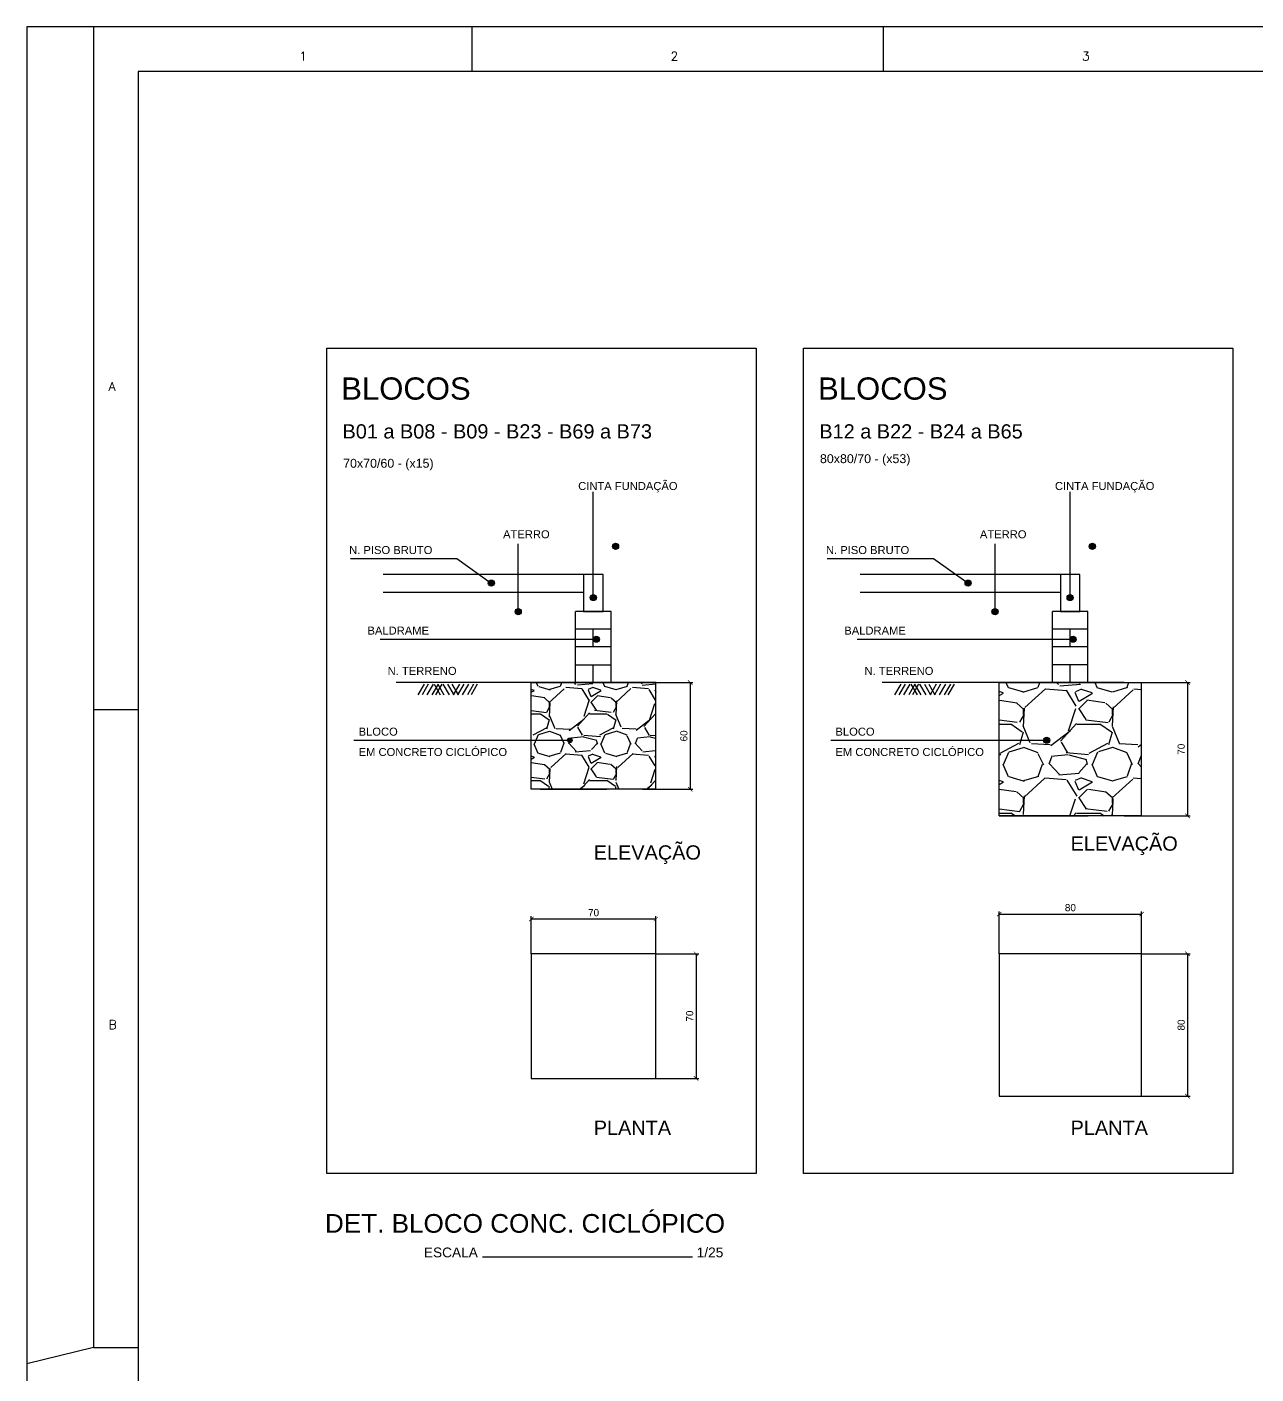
# Model space of a CAD drawing. Header units: millimetres. Extents: x 3659 to 3792, y 1361 to 1391.
# Drawn here: x 3736.16 to 3749.98, y 1375.5 to 1390.65 of the extents above; entities that cross this region are included whole.
import ezdxf

# ---------------------------------------------------------------- set-up
doc = ezdxf.new("R2010")
doc.units = ezdxf.units.MM
for name, color, linetype in [('Fundação', 2, 'Continuous'), ('Moldura', 2, 'Continuous'), ('Pontos', 3, 'Continuous'), ('Texto 1', 2, 'Continuous'), ('Texto 2', 4, 'Continuous'), ('Textos', 7, 'Continuous')]:
    doc.layers.add(name, color=color, linetype=linetype)
doc.styles.add('maloca 1', font='romans.shx')
doc.styles.add('ROMANS', font='arial.ttf')
doc.dimstyles.new('ESC-50JR', dxfattribs={"dimtxt": 0.1, "dimasz": 0.05, "dimexe": 0.03, "dimexo": 0, "dimgap": 0.03, "dimtad": 1, "dimlfac": 100, "dimdsep": 46, "dimtxsty": 'ROMANS', "dimblk1": 'DOTSMALL', "dimblk2": 'DOTSMALL', "dimsah": 1, "dimcen": 0.09, "dimclrd": 1, "dimclre": 1, "dimclrt": 2, "dimadec": 0, "dimazin": 0, "dimtfac": 1, "dimtdec": 4, "dimtmove": 0, "dimatfit": 3, "dimldrblk": 'DOTSMALL', "dimfxl": 0, "dimtolj": 1, "dimtzin": 0, "dimarcsym": 0})

# ---------------------------------------------------------------- blocks, each defined once
blk = doc.blocks.new('_ArchTick')
at = {"color": 0, "linetype": 'ByBlock', "const_width": 0.15}
blk.add_lwpolyline([(-0.5, -0.5), (0.5, 0.5)], dxfattribs=at)
blk = doc.blocks.new('*D107')
at = {"color": 1, "lineweight": -2, "transparency": 16777216}
for p, q in [((3741.832997339981, 1380.226376578182), (3741.832997339981, 1380.64818767204)), ((3741.832997339981, 1380.61818767204), (3743.232997339981, 1380.61818767204)), ((3743.232997339981, 1380.226376578182), (3743.232997339981, 1380.64818767204))]:
    blk.add_line(p, q, dxfattribs=at)
at = {"layer": 'DEFPOINTS', "color": 0, "transparency": 16777216}
for p in [(3743.232997339981, 1380.61818767204), (3741.832997339981, 1380.226376578182), (3743.232997339981, 1380.226376578182)]:
    blk.add_point(p, dxfattribs=at)
at = {"color": 1, "lineweight": -2, "transparency": 16777216, "xscale": 0.05, "yscale": 0.05, "zscale": 0.05, "rotation": 180}
blk.add_blockref('_ArchTick', (3741.832997339981, 1380.61818767204), dxfattribs=at)
at = {"color": 1, "lineweight": -2, "transparency": 16777216, "xscale": 0.05, "yscale": 0.05, "zscale": 0.05}
blk.add_blockref('_ArchTick', (3743.232997339981, 1380.61818767204), dxfattribs=at)
at = {"color": 2, "transparency": 16777216, "insert": (3742.532997339981, 1380.689033511058), "char_height": 0.08, "attachment_point": 5, "style": 'ROMANS'}
blk.add_mtext('\\A1;70', dxfattribs=at)
blk = doc.blocks.new('_DOTSMALL')
at = {"color": 0, "linetype": 'ByBlock', "const_width": 0.5}
blk.add_lwpolyline([(-0.0625, 0, 1), (0.0625, 0, 1)], format="xyb", close=True, dxfattribs=at)
blk = doc.blocks.new('*D108')
at = {"color": 1, "lineweight": -2, "transparency": 16777216}
for p, q in [((3743.232997339981, 1380.226376578182), (3743.714560033867, 1380.226376578182)), ((3743.684560033867, 1380.226376578182), (3743.684560033867, 1378.826376578182)), ((3743.232997339981, 1378.826376578182), (3743.714560033867, 1378.826376578182))]:
    blk.add_line(p, q, dxfattribs=at)
at = {"layer": 'DEFPOINTS', "color": 0, "transparency": 16777216}
for p in [(3743.232997339981, 1380.226376578182), (3743.232997339981, 1378.826376578182), (3743.684560033867, 1378.826376578182)]:
    blk.add_point(p, dxfattribs=at)
at = {"color": 1, "lineweight": -2, "transparency": 16777216, "xscale": 0.05, "yscale": 0.05, "zscale": 0.05}
for p, rotation in [((3743.684560033867, 1380.226376578182), 90), ((3743.684560033867, 1378.826376578182), 270)]:
    blk.add_blockref('_ArchTick', p, dxfattribs=dict(at, rotation=rotation))
at = {"color": 2, "transparency": 16777216, "insert": (3743.613714194848, 1379.526376578183), "char_height": 0.08, "attachment_point": 5, "rotation": 90, "style": 'ROMANS'}
blk.add_mtext('\\A1;70', dxfattribs=at)
blk = doc.blocks.new('*D106')
at = {"color": 1, "lineweight": -2, "transparency": 16777216}
for p, q in [((3743.227960134134, 1383.276996238117), (3743.649331476762, 1383.276996238117)), ((3743.619331476762, 1383.276996238117), (3743.619331476762, 1382.076996238117)), ((3743.232277739146, 1382.076996238117), (3743.649331476762, 1382.076996238117))]:
    blk.add_line(p, q, dxfattribs=at)
at = {"layer": 'DEFPOINTS', "color": 0, "transparency": 16777216}
for p in [(3743.227960134134, 1383.276996238117), (3743.232277739146, 1382.076996238117), (3743.619331476762, 1382.076996238117)]:
    blk.add_point(p, dxfattribs=at)
at = {"color": 1, "lineweight": -2, "transparency": 16777216, "xscale": 0.05, "yscale": 0.05, "zscale": 0.05}
for p, rotation in [((3743.619331476762, 1383.276996238117), 90), ((3743.619331476762, 1382.076996238117), 270)]:
    blk.add_blockref('_ArchTick', p, dxfattribs=dict(at, rotation=rotation))
at = {"color": 2, "transparency": 16777216, "insert": (3743.548485637743, 1382.676996238118), "char_height": 0.08, "attachment_point": 5, "rotation": 90, "style": 'ROMANS'}
blk.add_mtext('\\A1;60', dxfattribs=at)
blk = doc.blocks.new('*D110')
at = {"color": 1, "lineweight": -2, "transparency": 16777216}
for p, q in [((3747.093251564985, 1380.226376578182), (3747.093251564985, 1380.704160685449)), ((3747.093251564985, 1380.674160685449), (3748.693251564985, 1380.674160685449)), ((3748.693251564985, 1380.226376578182), (3748.693251564985, 1380.704160685449))]:
    blk.add_line(p, q, dxfattribs=at)
at = {"layer": 'DEFPOINTS', "color": 0, "transparency": 16777216}
for p in [(3748.693251564985, 1380.674160685449), (3747.093251564985, 1380.226376578182), (3748.693251564985, 1380.226376578182)]:
    blk.add_point(p, dxfattribs=at)
at = {"color": 1, "lineweight": -2, "transparency": 16777216, "xscale": 0.05, "yscale": 0.05, "zscale": 0.05, "rotation": 180}
blk.add_blockref('_ArchTick', (3747.093251564985, 1380.674160685449), dxfattribs=at)
at = {"color": 1, "lineweight": -2, "transparency": 16777216, "xscale": 0.05, "yscale": 0.05, "zscale": 0.05}
blk.add_blockref('_ArchTick', (3748.693251564985, 1380.674160685449), dxfattribs=at)
at = {"color": 2, "transparency": 16777216, "insert": (3747.893251564985, 1380.745006524466), "char_height": 0.08, "attachment_point": 5, "style": 'ROMANS'}
blk.add_mtext('\\A1;80', dxfattribs=at)
blk = doc.blocks.new('*D111')
at = {"color": 1, "lineweight": -2, "transparency": 16777216}
for p, q in [((3748.693251564985, 1380.226376578182), (3749.239323215139, 1380.226376578182)), ((3749.209323215139, 1380.226376578182), (3749.209323215139, 1378.626376578182)), ((3748.693251564985, 1378.626376578182), (3749.239323215139, 1378.626376578182))]:
    blk.add_line(p, q, dxfattribs=at)
at = {"layer": 'DEFPOINTS', "color": 0, "transparency": 16777216}
for p in [(3748.693251564985, 1380.226376578182), (3748.693251564985, 1378.626376578182), (3749.209323215139, 1378.626376578182)]:
    blk.add_point(p, dxfattribs=at)
at = {"color": 1, "lineweight": -2, "transparency": 16777216, "xscale": 0.05, "yscale": 0.05, "zscale": 0.05}
for p, rotation in [((3749.209323215139, 1380.226376578182), 90), ((3749.209323215139, 1378.626376578182), 270)]:
    blk.add_blockref('_ArchTick', p, dxfattribs=dict(at, rotation=rotation))
at = {"color": 2, "transparency": 16777216, "insert": (3749.138477376121, 1379.426376578183), "char_height": 0.08, "attachment_point": 5, "rotation": 90, "style": 'ROMANS'}
blk.add_mtext('\\A1;80', dxfattribs=at)
blk = doc.blocks.new('*D109')
at = {"color": 1, "lineweight": -2, "transparency": 16777216}
for p, q in [((3748.687494758303, 1383.276996238117), (3749.239323215139, 1383.276996238117)), ((3749.209323215139, 1383.276996238117), (3749.209323215139, 1381.776996238117)), ((3748.693251564985, 1381.776996238117), (3749.239323215139, 1381.776996238117))]:
    blk.add_line(p, q, dxfattribs=at)
at = {"layer": 'DEFPOINTS', "color": 0, "transparency": 16777216}
for p in [(3748.687494758303, 1383.276996238117), (3748.693251564985, 1381.776996238117), (3749.209323215139, 1381.776996238117)]:
    blk.add_point(p, dxfattribs=at)
at = {"color": 1, "lineweight": -2, "transparency": 16777216, "xscale": 0.05, "yscale": 0.05, "zscale": 0.05}
for p, rotation in [((3749.209323215139, 1383.276996238117), 90), ((3749.209323215139, 1381.776996238117), 270)]:
    blk.add_blockref('_ArchTick', p, dxfattribs=dict(at, rotation=rotation))
at = {"color": 2, "transparency": 16777216, "insert": (3749.138477376121, 1382.526996238118), "char_height": 0.08, "attachment_point": 5, "rotation": 90, "style": 'ROMANS'}
blk.add_mtext('\\A1;70', dxfattribs=at)

msp = doc.modelspace()

# ---------------------------------------------------------------- hatches: boundary and pattern name
at = {"layer": 'Pontos'}
h = msp.add_hatch(dxfattribs=at)
h.set_pattern_fill('GRAVEL', color=1, scale=0.75, angle=-2.315259780760659e-15, style=0)
h.set_pattern_definition([(228.0127999999998, (2661.822468458789, 1840.833504745217), (-5.999998674118621, -6.750001006205435), [0.1009019999999999, -9.989315999999997]), (184.9696999999998, (2661.75496845879, 1840.758504745218), (9.000000788638227, 0.7499934802552889), [0.1731509999999999, -17.14194374999998]), (132.5103999999999, (2661.58246845879, 1840.743504745217), (7.499993038760103, -8.250006505403398), [0.1220909999999999, -12.08702399999999]), (267.2737, (2661.28996845879, 1840.556004745217), (0.7499970132953933, 15.0000002212301), [0.1576784999999998, -15.61016849999998]), (292.8337, (2661.282468458789, 1840.398504745217), (-3.750007429077855, 8.999997308833333), [0.15461625, -15.30702975]), (357.2736999999997, (2661.342468458789, 1840.256004745218), (-15.0000002212301, 0.749997013295394), [0.1576784999999999, -15.61016849999999]), (37.6942, (2661.49996845879, 1840.248504745217), (-9.750005509213482, -7.499992803870397), [0.20852175, -20.64363675]), (72.2553, (2661.66496845879, 1840.376004745217), (5.250008072029057, 16.49999717342939), [0.1968659999999995, -19.48974074999997]), (121.4296, (2661.72496845879, 1840.563504745217), (-6.000006175632274, 9.749996277369426), [0.1582124999999999, -15.66305474999999]), (175.2363999999999, (2661.64246845879, 1840.698504745218), (8.250000709739687, -0.7499936494959458), [0.1806239999999982, -8.850572249999887]), (222.3973999999998, (2661.46246845879, 1840.713504745217), (-9.000005513304933, -8.24999406151059), [0.2335859999999997, -23.12503124999999]), (138.8140999999998, (2662.032468458789, 1840.548504745218), (-5.250002210104286, 4.499997985007067), [0.07972574999999997, -7.892882999999996]), (171.4691999999999, (2661.97246845879, 1840.601004745217), (9.749998713611346, -1.500005932529843), [0.1516777499999981, -15.01613324999976]), (224.9999999999999, (2661.822468458789, 1840.623504745217), (-1.135734158852143e-16, -0.7500002320867142), [0.10606575, -0.9545939999999999]), (203.1985999999998, (2661.76996845879, 1840.713504745217), (3.749999798000307, 1.50000099394864), [0.05711849999999996, -5.654711249999997]), (291.8014, (2661.717468458789, 1840.691004745217), (-0.7499999328754862, 2.250000204758078), [0.08077724999999995, -3.958096499999997]), (30.9638, (2661.74746845879, 1840.616004745217), (2.249998516715999, 1.500001862655549), [0.1311967499999981, -4.242017249999941]), (161.5650999999999, (2661.85996845879, 1840.683504745217), (1.500000325944721, -0.7499988024170308), [0.09486824999999971, -2.276840249999995]), (16.38950000000001, (2661.282468458789, 1840.691004745217), (7.500001648808969, 2.249994532363476), [0.1329, -13.15713375]), (70.3462, (2661.40996845879, 1840.728504745217), (-2.999996435528809, -8.250001601704668), [0.1114957499999999, -11.03805599999999]), (293.1985999999999, (2661.85996845879, 1840.833504745217), (-1.50000099394864, 3.749999798000307), [0.1142362499999999, -5.597593499999996]), (343.6104999999997, (2661.904968458789, 1840.728504745217), (-7.500001648808968, 2.249994532363482), [0.1328999999999984, -13.15713374999979]), (339.4439999999998, (2661.282468458789, 1840.226004745217), (-3.750001383406817, 1.499996997316189), [0.1281599999999999, -6.279842999999993]), (294.7751, (2661.40246845879, 1840.181004745217), (-3.749994141933877, 8.250002566379338), [0.1073834999999985, -10.6309822499999]), (66.80140000000002, (2661.86746845879, 1840.083504745217), (1.500000993948641, 3.749999798000307), [0.1142362499999997, -5.597593499999991]), (17.35400000000001, (2661.91246845879, 1840.188504745217), (-9.750001514322625, -2.999995876694339), [0.1257232499999997, -12.44656799999996]), (69.444, (2661.49996845879, 1840.083504745217), (-1.499996997316191, -3.750001383406817), [0.06408000000000001, -6.343923]), (101.3098999999998, (2661.822468458789, 1840.083504745217), (-0.749998224121204, 3.000000564173214), [0.0382424999999996, -3.786021749999948]), (165.9637999999998, (2661.81496845879, 1840.121004745217), (2.250000409492305, -0.7499985430209347), [0.1546162499999998, -2.937712499999996]), (186.0089999999999, (2661.66496845879, 1840.158504745217), (7.49999981317953, 0.7499994881113807), [0.1432875, -14.18544224999999]), (303.6901, (2661.74746845879, 1840.548504745218), (-0.750001000880393, 1.49999966832837), [0.1081665, -2.59599675]), (353.1571999999998, (2661.80746845879, 1840.458504745217), (12.74999952410891, -1.500005998443571), [0.1888454999999998, -18.69567224999999]), (60.94540000000001, (2661.99496845879, 1840.436004745217), (-3.000000020399459, -5.250000288427264), [0.07721699999999944, -7.644505499999931]), (90, (2662.032468458789, 1840.503504745217), (-0.7499999999999999, 0.75), [0.045, -0.705]), (120.2563999999998, (2661.64996845879, 1840.181004745217), (2.99999616510202, -5.25000184189105), [0.1041929999999999, -10.31514]), (48.01279999999999, (2661.59746845879, 1840.271004745217), (5.99999867411862, 6.750001006205436), [0.201804, -9.888414]), (359.9999999999998, (2661.73246845879, 1840.421004745217), (0.75, 0.75), [0.195, -0.5549999999999999]), (325.3047999999999, (2661.92746845879, 1840.421004745217), (-7.499995694240644, 5.250006457195843), [0.1185854999999999, -11.73995549999999]), (254.0546, (2662.02496845879, 1840.353504745217), (-0.7499999169722857, -3.000000094989113), [0.1092015, -5.350881]), (207.6459999999998, (2661.99496845879, 1840.248504745217), (-14.24999685538469, -7.500005784876884), [0.1777987499999999, -17.60210549999999]), (175.4260999999999, (2661.83746845879, 1840.166004745217), (-9.7500004187341, 0.7499961008708134), [0.1880992499999963, -18.62180549999977])])
edge = h.paths.add_edge_path()
edge.add_line((3743.232143585189, 1383.276996238117), (3741.832277739146, 1383.276996238117))
edge.add_line((3741.832277739146, 1383.276996238117), (3741.832277739146, 1382.790328648258))
edge.add_line((3741.832277739146, 1382.790328648258), (3742.206415543208, 1382.790328648258))
edge.add_arc((3742.232290543208, 1382.790328648258), 0.02587499999981446, 0, 180, ccw=False)
edge.add_arc((3742.232290543208, 1382.790328648258), 0.02587499999981446, -180, 0, ccw=False)
edge.add_line((3742.206415543208, 1382.790328648258), (3741.832277739146, 1382.790328648258))
edge.add_line((3741.832277739146, 1382.790328648258), (3741.832277739146, 1382.076996238117))
edge.add_line((3741.832277739146, 1382.076996238117), (3743.22377668308, 1382.076996238117))
edge.add_line((3743.22377668308, 1382.076996238117), (3743.232143585189, 1383.276996238117))
h = msp.add_hatch(dxfattribs=at)
h.set_pattern_fill('GRAVEL', color=1, angle=-2.315259780760659e-15, style=0)
h.set_pattern_definition([(228.0127999999998, (2307.08017252451, 1993.35234091425), (-7.999998232158162, -9.000001341607247), [0.1345359999999999, -13.31908799999999]), (184.9696999999998, (2306.99017252451, 1993.252340914251), (12.00000105151764, 0.9999913070070519), [0.2308679999999998, -22.85592499999998]), (132.5103999999999, (2306.76017252451, 1993.23234091425), (9.999990718346803, -11.0000086738712), [0.1627879999999999, -16.11603199999999]), (267.2737, (2306.37017252451, 1992.98234091425), (0.9999960177271909, 20.00000029497347), [0.2102379999999998, -20.81355799999997]), (292.8337, (2306.360172524509, 1992.77234091425), (-5.00000990543714, 11.99999641177778), [0.206155, -20.409373]), (357.2736999999997, (2306.440172524509, 1992.582340914251), (-20.00000029497347, 0.999996017727192), [0.2102379999999999, -20.81355799999999]), (37.6942, (2306.65017252451, 1992.572340914251), (-13.00000734561798, -9.99999040516053), [0.278029, -27.524849]), (72.2553, (2306.87017252451, 1992.742340914251), (7.000010762705409, 21.99999623123919), [0.2624879999999993, -25.98632099999995]), (121.4296, (2306.95017252451, 1992.992340914251), (-8.000008234176365, 12.99999503649257), [0.2109499999999999, -20.88407299999998]), (175.2363999999999, (2306.84017252451, 1993.172340914251), (11.00000094631958, -0.9999915326612611), [0.2408319999999977, -11.80076299999985]), (222.3973999999998, (2306.60017252451, 1993.192340914251), (-12.00000735107324, -10.99999208201412), [0.3114479999999997, -30.83337499999998]), (138.8140999999998, (2307.360172524509, 1992.972340914251), (-7.000002946805715, 5.999997313342756), [0.1063009999999999, -10.52384399999999]), (171.4691999999999, (2307.280172524509, 1993.042340914251), (12.99999828481513, -2.00000791003979), [0.2022369999999975, -20.02151099999968]), (224.9999999999999, (2307.08017252451, 1993.072340914251), (-1.514312211802858e-16, -1.000000309448952), [0.141421, -1.272792]), (203.1985999999998, (2307.01017252451, 1993.192340914251), (4.999999730667075, 2.000001325264854), [0.07615799999999995, -7.539614999999996]), (291.8014, (2306.940172524509, 1993.162340914251), (-0.9999999105006482, 3.00000027301077), [0.1077029999999999, -5.277461999999995]), (30.9638, (2306.98017252451, 1993.06234091425), (2.999998022287998, 2.000002483540733), [0.1749289999999976, -5.656022999999922]), (161.5650999999999, (2307.13017252451, 1993.152340914251), (2.000000434592962, -0.9999984032227077), [0.1264909999999996, -3.035786999999993]), (16.38950000000001, (2306.360172524509, 1993.162340914251), (10.00000219841196, 2.999992709817968), [0.1772, -17.542845]), (70.3462, (2306.530172524509, 1993.212340914251), (-3.999995247371745, -11.00000213560622), [0.1486609999999998, -14.71740799999999]), (293.1985999999999, (2307.13017252451, 1993.35234091425), (-2.000001325264854, 4.999999730667075), [0.1523149999999998, -7.463457999999993]), (343.6104999999997, (2307.190172524509, 1993.212340914251), (-10.00000219841196, 2.999992709817976), [0.1771999999999978, -17.54284499999972]), (339.4439999999998, (2306.360172524509, 1992.542340914251), (-5.000001844542423, 1.999995996421585), [0.1708799999999998, -8.37312399999999]), (294.7751, (2306.52017252451, 1992.48234091425), (-4.99999218924517, 11.00000342183912), [0.1431779999999979, -14.17464299999987]), (66.80140000000002, (2307.14017252451, 1992.35234091425), (2.000001325264855, 4.999999730667075), [0.1523149999999996, -7.463457999999989]), (17.35400000000001, (2307.20017252451, 1992.492340914251), (-13.00000201909683, -3.999994502259118), [0.1676309999999996, -16.59542399999995]), (69.444, (2306.65017252451, 1992.35234091425), (-1.999995996421588, -5.000001844542422), [0.08544, -8.458563999999999]), (101.3098999999998, (2307.08017252451, 1992.35234091425), (-0.9999976321616053, 4.000000752230952), [0.05098999999999947, -5.048028999999931]), (165.9637999999998, (2307.07017252451, 1992.402340914251), (3.00000054598974, -0.9999980573612463), [0.2061549999999997, -3.916949999999995]), (186.0089999999999, (2306.87017252451, 1992.452340914251), (9.99999975090604, 0.9999993174818409), [0.1910499999999999, -18.91392299999999]), (303.6901, (2306.98017252451, 1992.972340914251), (-1.000001334507191, 1.99999955777116), [0.144222, -3.461329]), (353.1571999999998, (2307.06017252451, 1992.85234091425), (16.99999936547855, -2.000007997924761), [0.2517939999999997, -24.92756299999998]), (60.94540000000001, (2307.31017252451, 1992.822340914251), (-4.000000027199279, -7.000000384569686), [0.1029559999999993, -10.19267399999991]), (90, (2307.360172524509, 1992.912340914251), (-0.9999999999999999, 1), [0.06, -0.94]), (120.2563999999998, (2306.85017252451, 1992.48234091425), (3.999994886802694, -7.000002455854734), [0.1389239999999999, -13.75352]), (48.01279999999999, (2306.780172524509, 1992.60234091425), (7.99999823215816, 9.000001341607248), [0.269072, -13.184552]), (359.9999999999998, (2306.96017252451, 1992.802340914251), (1, 1), [0.26, -0.74]), (325.3047999999999, (2307.22017252451, 1992.802340914251), (-9.999994258987526, 7.000008609594458), [0.1581139999999999, -15.65327399999999]), (254.0546, (2307.35017252451, 1992.712340914251), (-0.9999998892963811, -4.000000126652151), [0.145602, -7.134508]), (207.6459999999998, (2307.31017252451, 1992.572340914251), (-18.99999580717959, -10.00000771316918), [0.2370649999999999, -23.46947399999998]), (175.4260999999999, (2307.10017252451, 1992.462340914251), (-13.00000055831213, 0.9999948011610845), [0.2507989999999951, -24.82907399999968])])
edge = h.paths.add_edge_path()
edge.add_line((3748.698650627781, 1383.276996238117), (3747.093251564985, 1383.276996238117))
edge.add_line((3747.093251564985, 1383.276996238117), (3747.093251564985, 1382.628106118305))
edge.add_line((3747.093251564985, 1382.628106118305), (3747.592101970401, 1382.628106118305))
edge.add_arc((3747.626601970401, 1382.628106118305), 0.03449999999975262, 0, 180, ccw=False)
edge.add_arc((3747.626601970401, 1382.628106118305), 0.03449999999975262, -180, 0, ccw=False)
edge.add_line((3747.592101970401, 1382.628106118305), (3747.093251564985, 1382.628106118305))
edge.add_line((3747.093251564985, 1382.628106118305), (3747.093251564985, 1381.776996238117))
edge.add_line((3747.093251564985, 1381.776996238117), (3748.687494758303, 1381.776996238117))
edge.add_line((3748.687494758303, 1381.776996238117), (3748.698650627781, 1383.276996238117))
at = {"layer": 'Texto 1'}
for points in [[(3742.814356825402, 1384.807690036628, 1), (3742.745356825402, 1384.807690036628, 1)], [(3748.174611050406, 1384.807690036628, 1), (3748.105611050406, 1384.807690036628, 1)], [(3741.417934013422, 1384.395221789595, 1), (3741.348934013422, 1384.395221789595, 1)], [(3746.778188238426, 1384.395221789595, 1), (3746.709188238426, 1384.395221789595, 1)], [(3742.564289219437, 1384.232221632125, 1), (3742.495289219437, 1384.232221632125, 1)], [(3747.924543444441, 1384.232221632125, 1), (3747.855543444441, 1384.232221632125, 1)], [(3741.720432661398, 1384.07378855793, 1), (3741.651432661398, 1384.07378855793, 1)], [(3747.080686886402, 1384.07378855793, 1), (3747.011686886402, 1384.07378855793, 1)], [(3742.597969342056, 1383.76417222289, 1), (3742.528969342055, 1383.76417222289, 1)], [(3747.95822356706, 1383.76417222289, 1), (3747.889223567059, 1383.76417222289, 1)], [(3742.292222745397, 1382.628106118305, 1), (3742.240472745397, 1382.628106118305, 1)], [(3747.661101970401, 1382.628106118305, 1), (3747.5921019704, 1382.628106118305, 1)]]:
    msp.add_hatch(color=256, dxfattribs=at).paths.add_polyline_path(points)

# ---------------------------------------------------------------- linework, layer by layer
msp.add_line((3743.64475558642, 1376.816997785256), (3741.285311250555, 1376.816997785257))
at = {"layer": 'Fundação', "color": 2}
for points in [[(3741.832997339981, 1378.826376578182), (3743.232997339981, 1378.826376578182), (3743.232997339981, 1380.226376578182), (3741.832997339981, 1380.226376578182)], [(3747.093251564985, 1378.626376578182), (3748.693251564985, 1378.626376578182), (3748.693251564985, 1380.226376578182), (3747.093251564985, 1380.226376578182)]]:
    msp.add_lwpolyline(points, close=True, dxfattribs=at)
at = {"layer": 'Moldura', "color": 1}
for p, q in [((3741.163253382753, 1390.648452663414), (3741.163253382753, 1390.148452663414)), ((3745.788253382753, 1390.648452663414), (3745.788253382753, 1390.148452663414)), ((3736.913253382753, 1382.973452663414), (3737.413253382753, 1382.973452663414)), ((3736.913253382753, 1375.798452663415), (3737.413253382753, 1375.798452663415))]:
    msp.add_line(p, q, dxfattribs=at)
msp.add_lwpolyline([(3736.163253382314, 1360.948452663104), (3792.038253382752, 1360.948452663102), (3792.038253382753, 1390.648452663413), (3736.163253382313, 1390.648452663414)], close=True, dxfattribs=at)
msp.add_lwpolyline([(3736.913253382753, 1390.648452663414), (3736.913253382753, 1375.798452663415), (3736.163253382753, 1375.616467546281), (3736.163253382753, 1361.130437780547), (3736.913253382752, 1360.948452663414)], dxfattribs=at)
at = {"layer": 'Moldura', "color": 6}
msp.add_lwpolyline([(3737.413253382753, 1361.448452663104), (3791.538253382753, 1361.448452663102), (3791.538253382753, 1390.148452663413), (3737.413253382753, 1390.148452663414)], close=True, dxfattribs=at)
at = {"layer": 'Pontos', "color": 4}
for p, q in [((3742.420118936639, 1384.490118350185), (3740.16829217425, 1384.490118350185)), ((3747.780373161643, 1384.490118350185), (3745.528546399254, 1384.490118350185)), ((3742.420118936639, 1384.290118350185), (3740.16829217425, 1384.290118350185)), ((3747.780373161643, 1384.290118350185), (3745.528546399254, 1384.290118350185))]:
    msp.add_line(p, q, dxfattribs=at)
at = {"layer": 'Pontos'}
for p, q in [((3742.33011893664, 1383.276996238117), (3742.33011893664, 1384.076996238118)), ((3742.73011893664, 1384.076996238118), (3742.33011893664, 1384.076996238118)), ((3742.73011893664, 1383.276996238117), (3742.73011893664, 1384.076996238118)), ((3747.690373161644, 1383.276996238117), (3747.690373161644, 1384.076996238118)), ((3748.090373161644, 1384.076996238118), (3747.690373161644, 1384.076996238118)), ((3748.090373161644, 1383.276996238117), (3748.090373161644, 1384.076996238118)), ((3742.73011893664, 1383.876996238117), (3742.33011893664, 1383.876996238117)), ((3742.53011893664, 1383.676996238117), (3742.53011893664, 1383.876996238117)), ((3748.090373161644, 1383.876996238117), (3747.690373161644, 1383.876996238117)), ((3747.890373161644, 1383.676996238117), (3747.890373161644, 1383.876996238117)), ((3742.73011893664, 1383.676996238117), (3742.33011893664, 1383.676996238117)), ((3748.090373161644, 1383.676996238117), (3747.690373161644, 1383.676996238117)), ((3742.73011893664, 1383.471317655677), (3742.33011893664, 1383.471317655677)), ((3742.53011893664, 1383.276996238117), (3742.53011893664, 1383.471317655677)), ((3748.090373161644, 1383.476996238117), (3747.690373161644, 1383.476996238117)), ((3747.890373161644, 1383.276996238117), (3747.890373161644, 1383.476996238117)), ((3743.236084663821, 1383.276996238117), (3740.31519143306, 1383.276996238117)), ((3748.496338888825, 1383.276996238117), (3745.775445658063, 1383.276996238117)), ((3741.932277739146, 1382.076996238117), (3742.682277739146, 1382.076996238117)), ((3747.093251564985, 1381.776996238117), (3748.093251564985, 1381.776996238117))]:
    msp.add_line(p, q, dxfattribs=at)
at = {"layer": 'Pontos', "color": 2}
for p, q in [((3740.6270240238, 1383.258626549671), (3740.556888215785, 1383.137147766759)), ((3740.675095551194, 1383.258626549671), (3740.604959743179, 1383.137147766759)), ((3740.728816003417, 1383.258626549671), (3740.658680195402, 1383.137147766759)), ((3740.785368178883, 1383.258626549671), (3740.715232370868, 1383.137147766759)), ((3740.739774880563, 1383.258626549671), (3740.809910688578, 1383.137147766759)), ((3740.739774880563, 1383.258626549671), (3740.809910688578, 1383.137147766759)), ((3740.8270240238, 1383.258626549671), (3740.756888215785, 1383.137147766759)), ((3740.8270240238, 1383.258626549671), (3740.756888215785, 1383.137147766759)), ((3740.781430725481, 1383.258626549671), (3740.851566533496, 1383.137147766759)), ((3740.837982900947, 1383.258626549671), (3740.908118708962, 1383.137147766759)), ((3740.89170335317, 1383.258626549671), (3740.961839161185, 1383.137147766759)), ((3740.939774880564, 1383.258626549671), (3741.009910688579, 1383.137147766759)), ((3741.02571613475, 1383.258626549671), (3740.955580326735, 1383.137147766759)), ((3741.073787662144, 1383.258626549671), (3741.003651854129, 1383.137147766759)), ((3741.127508114367, 1383.258626549671), (3741.057372306352, 1383.137147766759)), ((3741.184060289833, 1383.258626549671), (3741.113924481818, 1383.137147766759)), ((3741.22571613475, 1383.258626549671), (3741.155580326735, 1383.137147766759)), ((3741.22571613475, 1383.258626549671), (3741.155580326735, 1383.137147766759)), ((3745.987278248804, 1383.258626549671), (3745.917142440789, 1383.137147766759)), ((3746.035349776198, 1383.258626549671), (3745.965213968183, 1383.137147766759)), ((3746.08907022842, 1383.258626549671), (3746.018934420405, 1383.137147766759)), ((3746.145622403887, 1383.258626549671), (3746.075486595872, 1383.137147766759)), ((3746.100029105567, 1383.258626549671), (3746.170164913582, 1383.137147766759)), ((3746.100029105567, 1383.258626549671), (3746.170164913582, 1383.137147766759)), ((3746.187278248804, 1383.258626549671), (3746.117142440788, 1383.137147766759)), ((3746.187278248804, 1383.258626549671), (3746.117142440788, 1383.137147766759)), ((3746.141684950485, 1383.258626549671), (3746.2118207585, 1383.137147766759)), ((3746.198237125951, 1383.258626549671), (3746.268372933966, 1383.137147766759)), ((3746.251957578173, 1383.258626549671), (3746.322093386188, 1383.137147766759)), ((3746.300029105568, 1383.258626549671), (3746.370164913583, 1383.137147766759)), ((3746.385970359754, 1383.258626549671), (3746.315834551739, 1383.137147766759)), ((3746.434041887148, 1383.258626549671), (3746.363906079133, 1383.137147766759)), ((3746.48776233937, 1383.258626549671), (3746.417626531355, 1383.137147766759)), ((3746.544314514837, 1383.258626549671), (3746.474178706821, 1383.137147766759)), ((3746.585970359753, 1383.258626549671), (3746.515834551738, 1383.137147766759)), ((3746.585970359753, 1383.258626549671), (3746.515834551738, 1383.137147766759))]:
    msp.add_line(p, q, dxfattribs=at)
at = {"layer": 'Pontos', "color": 1}
for p, q in [((3743.084593232026, 1383.276996238117), (3743.371327036243, 1383.276996238117)), ((3748.496338888825, 1383.276996238117), (3748.878650627781, 1383.276996238117)), ((3743.084593232026, 1382.076996238117), (3743.371327036243, 1382.076996238117)), ((3748.496338888825, 1381.776996238117), (3748.878650627781, 1381.776996238117))]:
    msp.add_line(p, q, dxfattribs=at)
at = {"layer": 'Pontos', "color": 4}
for points in [[(3742.420118936639, 1384.076996238118), (3742.64011893664, 1384.076996238118), (3742.64011893664, 1384.490118350185), (3742.420118936639, 1384.490118350185)], [(3747.780373161643, 1384.076996238118), (3748.000373161643, 1384.076996238118), (3748.000373161643, 1384.490118350185), (3747.780373161643, 1384.490118350185)]]:
    msp.add_lwpolyline(points, close=True, dxfattribs=at)
at = {"layer": 'Pontos'}
for points in [[(3741.832277739146, 1383.276996238117), (3743.227960134134, 1383.276996238117), (3743.227960134134, 1382.076996238117), (3741.832277739146, 1382.076996238117)], [(3747.093251564985, 1383.276996238117), (3748.687494758303, 1383.276996238117), (3748.687494758303, 1381.776996238117), (3747.093251564985, 1381.776996238117)]]:
    msp.add_lwpolyline(points, close=True, dxfattribs=at)
at = {"layer": 'Texto 1', "color": 1}
for p, q in [((3742.529789219438, 1384.232221632125), (3742.529789219438, 1385.421516031721)), ((3747.890043444441, 1384.232221632125), (3747.890043444441, 1385.421516031721)), ((3741.685932661399, 1384.07378855793), (3741.685932661399, 1384.838102113839)), ((3747.046186886402, 1384.07378855793), (3747.046186886402, 1384.838102113839)), ((3739.799593180091, 1384.670250729301), (3740.994609316358, 1384.670250729301)), ((3740.994609316358, 1384.670250729301), (3741.383434013423, 1384.395221789595)), ((3745.159847405094, 1384.670250729301), (3746.354863541362, 1384.670250729301)), ((3746.354863541362, 1384.670250729301), (3746.743688238426, 1384.395221789595)), ((3740.13526979493, 1383.76417222289), (3742.563469342056, 1383.76417222289)), ((3745.495524019933, 1383.76417222289), (3747.92372356706, 1383.76417222289)), ((3739.839200525352, 1382.628106118305), (3742.266347745397, 1382.628106118305)), ((3745.199454750355, 1382.628106118305), (3747.626601970401, 1382.628106118305))]:
    msp.add_line(p, q, dxfattribs=at)
at = {"layer": 'Texto 1'}
for points in [[(3739.533834388545, 1387.036862693506), (3744.360540259122, 1387.036862693506), (3744.360540259122, 1377.754784208273), (3739.533834388545, 1377.754784208273)], [(3744.894088613548, 1387.036862693506), (3749.720794484126, 1387.036862693506), (3749.720794484126, 1377.754784208273), (3744.894088613548, 1377.754784208273)]]:
    msp.add_lwpolyline(points, close=True, dxfattribs=at)
for centre, radius in [((3742.779856825402, 1384.807690036628), 0.0345), ((3748.140111050406, 1384.807690036628), 0.0345), ((3741.383434013423, 1384.395221789595), 0.0345), ((3746.743688238426, 1384.395221789595), 0.0345), ((3742.529789219438, 1384.232221632125), 0.0345), ((3747.890043444441, 1384.232221632125), 0.0345), ((3741.685932661399, 1384.07378855793), 0.0345), ((3747.046186886402, 1384.07378855793), 0.0345), ((3742.563469342056, 1383.76417222289), 0.0345), ((3747.92372356706, 1383.76417222289), 0.0345), ((3742.266347745397, 1382.628106118305), 0.025875), ((3747.626601970401, 1382.628106118305), 0.0345)]:
    msp.add_circle(centre, radius, dxfattribs=at)

# ---------------------------------------------------------------- texts
at = {"color": 4, "style": 'ROMANS'}
msp.add_text('DET. BLOCO CONC. CICLÓPICO', height=0.21, dxfattribs=at).set_placement((3739.513048109292, 1377.090569702641))
at = {"color": 3, "style": 'ROMANS'}
for s, p in [('ESCALA', (3740.625181978608, 1376.814035322207)), ('1/25', (3743.692260091289, 1376.814035322207))]:
    msp.add_text(s, height=0.1101178305864, dxfattribs=at).set_placement(p)
at = {"layer": 'Moldura', "color": 1, "style": 'maloca 1'}
for s, p in [('1', (3739.223753960633, 1390.269656534392)), ('2', (3743.398232355087, 1390.269656534392)), ('3', (3748.023232355086, 1390.269656534392)), ('A', (3737.081164063171, 1386.555528866865)), ('B', (3737.081164063171, 1379.380528866865))]:
    msp.add_text(s, height=0.1, dxfattribs=at).set_placement(p)
at = {"layer": 'Texto 1', "style": 'ROMANS'}
for s, height, p in [('80x80/70 - (x53)  ', 0.1, (3745.077873417005, 1385.743957170458)), ('70x70/60 - (x15)  ', 0.1, (3739.717619192002, 1385.692275014454)), ('CINTA FUNDAÇÃO', 0.09, (3742.35970155526, 1385.4419073081)), ('CINTA FUNDAÇÃO', 0.09, (3747.719955780264, 1385.4419073081)), ('ATERRO', 0.09, (3741.515844997221, 1384.898910981356)), ('ATERRO', 0.09, (3746.876099222225, 1384.898910981356)), ('N. PISO BRUTO', 0.09, (3739.78527155936, 1384.721767711614)), ('N. PISO BRUTO', 0.09, (3745.145525784364, 1384.721767711614)), ('BALDRAME', 0.09, (3739.991324997635, 1383.815689205203)), ('BALDRAME', 0.09, (3745.351579222639, 1383.815689205203)), ('N. TERRENO', 0.09, (3740.218054847278, 1383.362650947004)), ('N. TERRENO', 0.09, (3745.578309072282, 1383.362650947004)), ('BLOCO', 0.09, (3739.891749290689, 1382.679623100619)), ('BLOCO', 0.09, (3745.252003515693, 1382.679623100619)), ('EM CONCRETO CICLÓPICO', 0.09, (3739.891749290689, 1382.450756622423)), ('EM CONCRETO CICLÓPICO', 0.09, (3745.252003515693, 1382.450756622423))]:
    msp.add_text(s, height=height, dxfattribs=at).set_placement(p)
at = {"layer": 'Texto 2', "style": 'ROMANS'}
for p in [(3739.696129762057, 1386.457682316907), (3745.056383987061, 1386.457682316907)]:
    msp.add_text('BLOCOS', height=0.25, dxfattribs=at).set_placement(p)
at = {"layer": 'Textos', "color": 3, "style": 'ROMANS'}
for s, p in [('B01 a B08 - B09 - B23 - B69 a B73', (3739.710826263783, 1386.020933270175)), ('B12 a B22 - B24 a B65', (3745.071080488786, 1386.020933270175)), ('ELEVAÇÃO', (3747.895044541314, 1381.386423310872)), ('ELEVAÇÃO', (3742.534790316311, 1381.286423310873)), ('PLANTA', (3742.534790316311, 1378.191270291164)), ('PLANTA', (3747.895044541314, 1378.191270291164))]:
    msp.add_text(s, height=0.16, dxfattribs=at).set_placement(p)

# ---------------------------------------------------------------- dimensions: what is measured, and where the dimension line sits
for base, p1, p2, text, picture, middle in [((3743.619331476762, 1382.076996238117), (3743.227960134134, 1383.276996238117), (3743.232277739146, 1382.076996238117), '60', '*D106', (3743.548485637743, 1382.676996238118)), ((3749.209323215139, 1381.776996238117), (3748.687494758303, 1383.276996238117), (3748.693251564985, 1381.776996238117), '70', '*D109', (3749.138477376121, 1382.526996238118)), ((3743.684560033867, 1378.826376578182), (3743.232997339981, 1380.226376578182), (3743.232997339981, 1378.826376578182), '70', '*D108', (3743.613714194848, 1379.526376578183)), ((3749.209323215139, 1378.626376578182), (3748.693251564985, 1380.226376578182), (3748.693251564985, 1378.626376578182), '80', '*D111', (3749.138477376121, 1379.426376578183))]:
    dim = msp.add_linear_dim(base=base, p1=p1, p2=p2, angle=90, text=text, dimstyle='ESC-50JR', override={"dimtxt": 0.08, "dimdec": 1, "dimblk1": 'ArchTick', "dimblk2": 'ArchTick', "dimtmove": 1, "dimfxl": 0.18})
    dim.commit()
    dim.dimension.update_dxf_attribs({"geometry": picture, "text_midpoint": middle})
for base, p1, p2, text, picture, middle in [((3743.232997339981, 1380.61818767204), (3741.832997339981, 1380.226376578182), (3743.232997339981, 1380.226376578182), '70', '*D107', (3742.532997339981, 1380.689033511058)), ((3748.693251564985, 1380.674160685449), (3747.093251564985, 1380.226376578182), (3748.693251564985, 1380.226376578182), '80', '*D110', (3747.893251564985, 1380.745006524466))]:
    dim = msp.add_linear_dim(base=base, p1=p1, p2=p2, text=text, dimstyle='ESC-50JR', override={"dimtxt": 0.08, "dimdec": 1, "dimblk1": 'ArchTick', "dimblk2": 'ArchTick', "dimtmove": 1, "dimfxl": 0.18})
    dim.commit()
    dim.dimension.update_dxf_attribs({"geometry": picture, "text_midpoint": middle})

doc.saveas('drawing.dxf')
